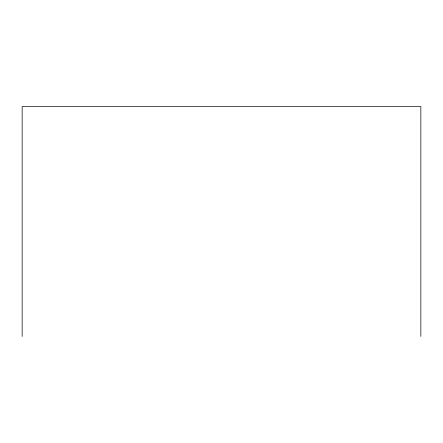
<?xml version="1.0" encoding="UTF-8"?>
<svg xmlns="http://www.w3.org/2000/svg" width="443" height="443" viewBox="0 0 443 443"><rect width="100%" height="100%" fill="white"/><g stroke="black" fill="none" stroke-linecap="round" stroke-linejoin="round"><path stroke-width="0.66" d="M420.85 336.436L420.85 106.564L22.15 106.564L22.15 336.436"/></g></svg>
